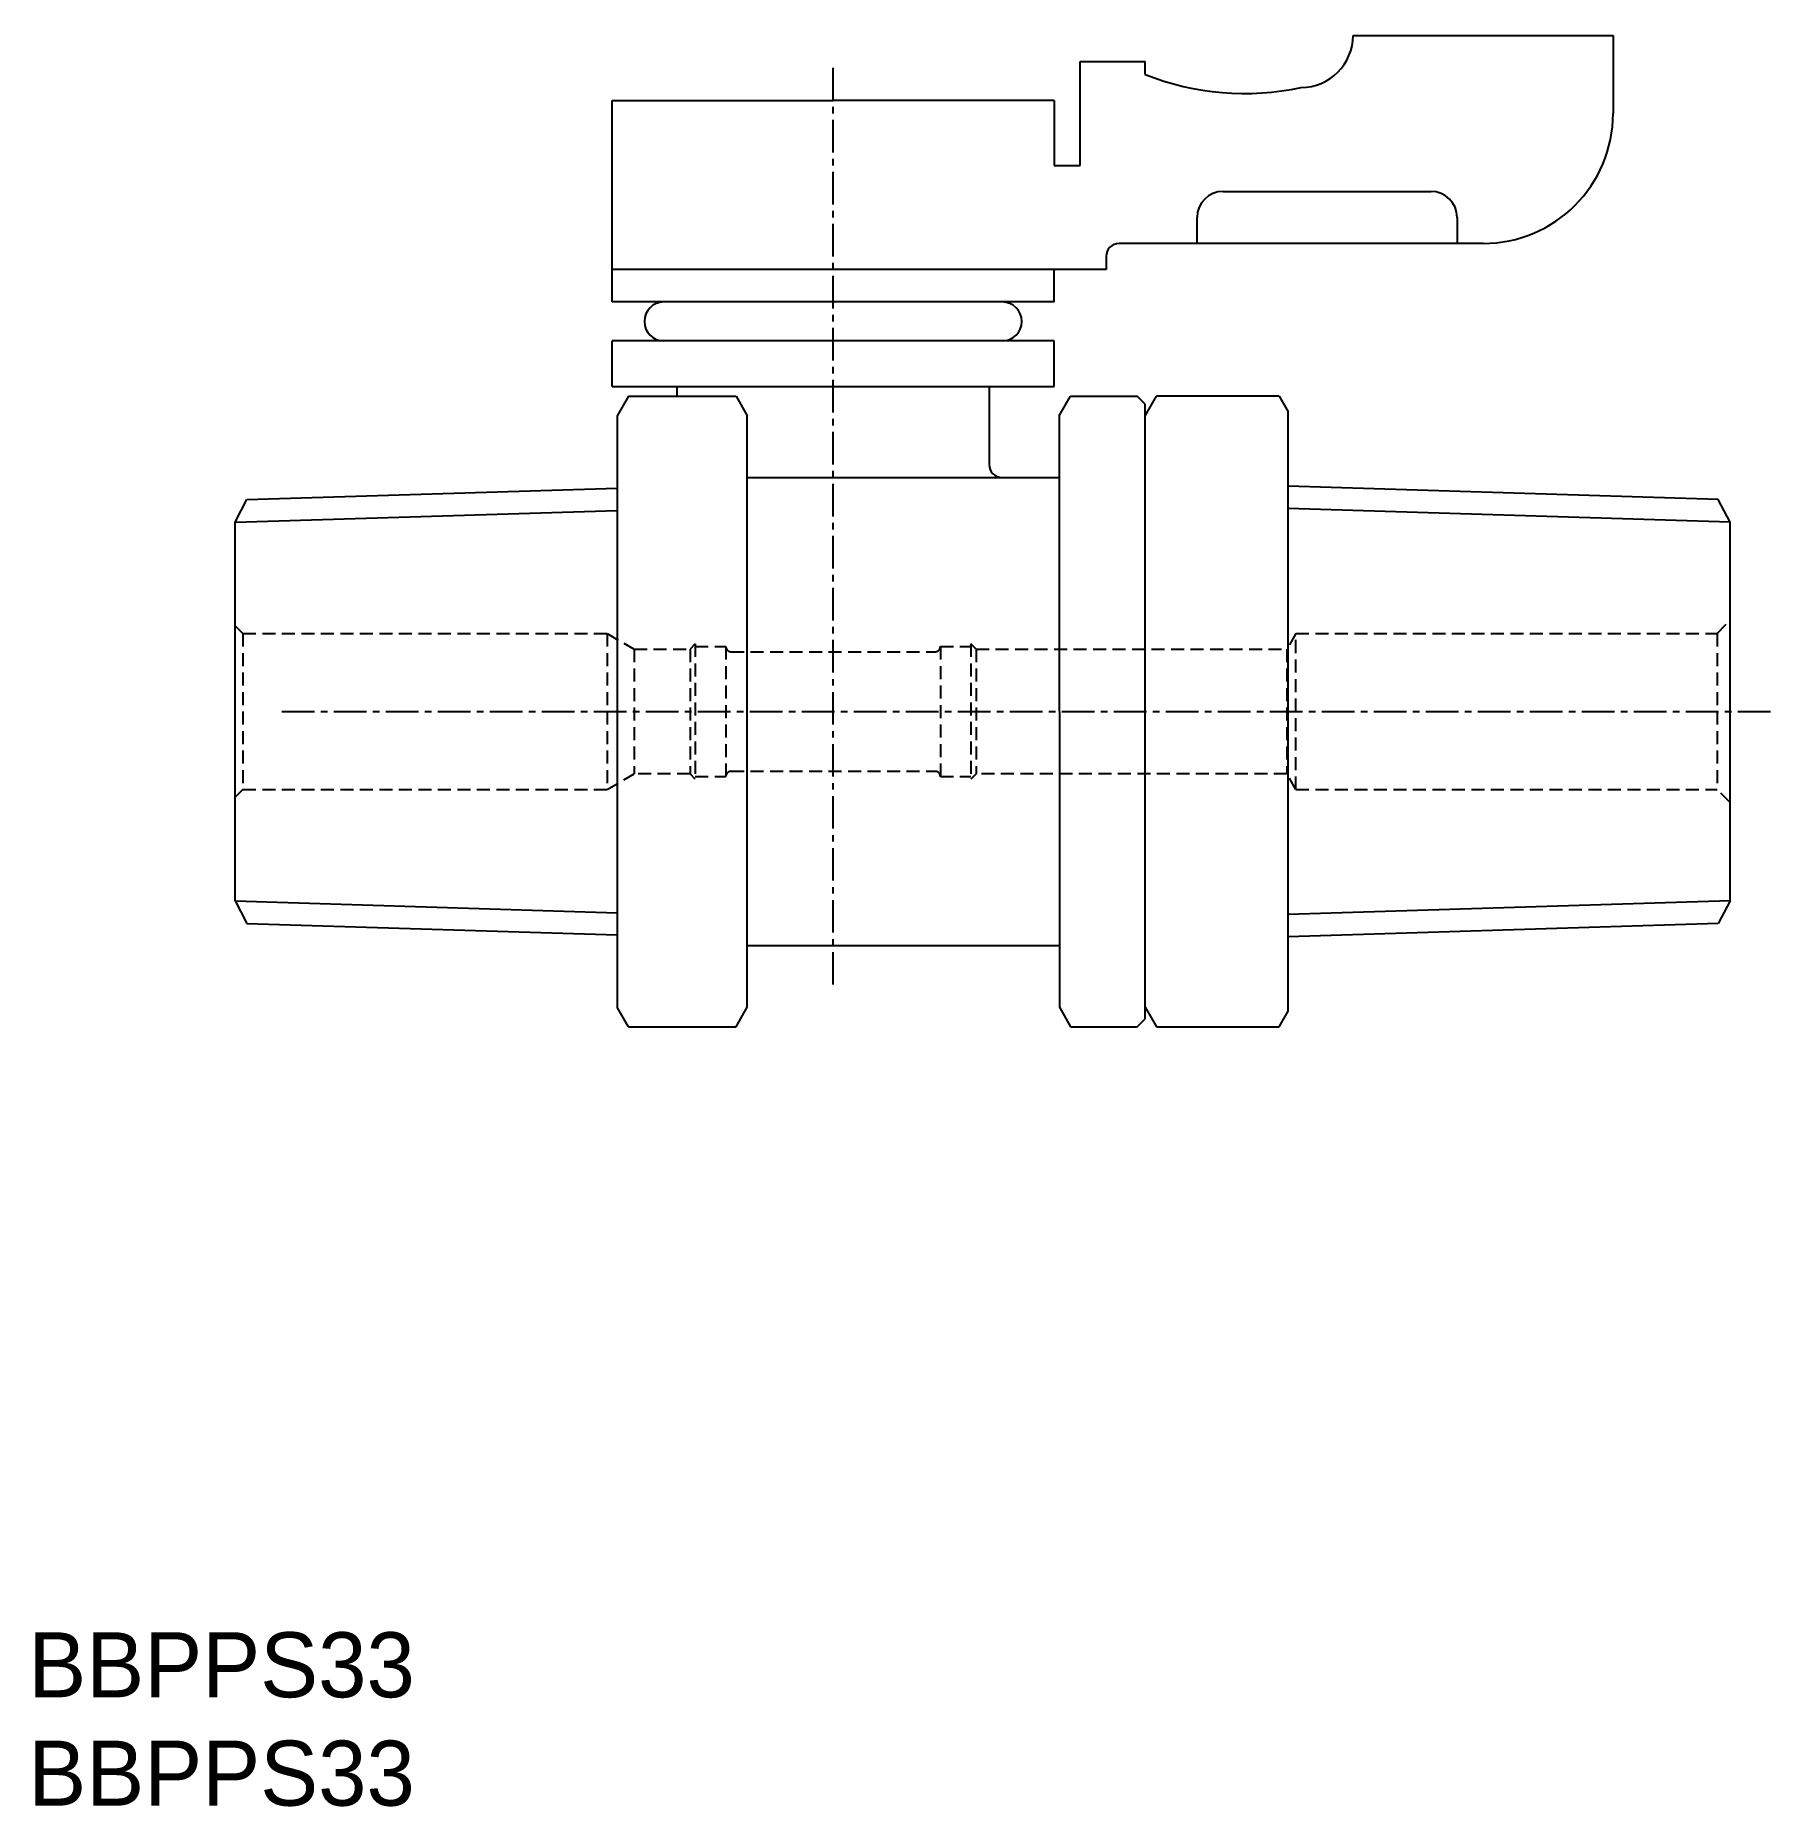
# Model space of a CAD drawing. Extents: x 124.4 to 191.3, y 94.1 to 162.2.
import ezdxf

# ---------------------------------------------------------------- set-up
doc = ezdxf.new("R2010")
doc.units = 0
doc.linetypes.add('CENTER', pattern=[2, 1.25, -0.25, 0.25, -0.25])
doc.linetypes.add('DASHED', pattern=[0.75, 0.5, -0.25])
doc.layers.get('0').update_dxf_attribs({"linetype": 'CONTINUOUS'})
doc.layers.add('CENTER', color=1, linetype='CENTER')

msp = doc.modelspace()

# ---------------------------------------------------------------- linework, layer by layer
at = {"color": 7, "linetype": 'CONTINUOUS'}
for p, q in [((175.07, 162.171), (185.07, 162.171)), ((185.07, 162.171), (185.07, 159.171)), ((164.57, 157.171), (164.57, 161.171)), ((164.57, 161.171), (167.07, 161.171)), ((167.07, 160.671), (167.07, 161.171)), ((146.57, 151.921), (146.57, 159.671)), ((146.57, 159.671), (155.07, 159.671)), ((163.57, 159.671), (155.07, 159.671)), ((163.57, 159.671), (163.57, 157.171)), ((163.57, 157.171), (164.57, 157.171)), ((170.07, 156.171), (178.07, 156.171)), ((169.07, 154.171), (169.07, 155.171)), ((179.07, 155.171), (179.07, 154.171)), ((180.07, 154.171), (166.07, 154.171)), ((165.57, 153.671), (165.57, 153.171)), ((165.57, 153.171), (146.57, 153.171)), ((163.57, 151.921), (163.57, 153.171)), ((163.57, 151.921), (146.57, 151.921)), ((163.57, 150.421), (146.57, 150.421)), ((146.57, 148.671), (146.57, 150.421)), ((163.57, 148.671), (163.57, 150.421)), ((146.57, 148.671), (163.57, 148.671)), ((149.07, 148.295), (149.07, 148.671)), ((161.07, 148.671), (161.07, 145.671)), ((147.203, 148.295), (146.77, 147.545)), ((147.203, 148.295), (151.337, 148.295)), ((151.337, 148.295), (151.77, 147.545)), ((163.771, 147.545), (164.204, 148.295)), ((164.204, 148.295), (166.771, 148.295)), ((167.071, 147.995), (166.771, 148.295)), ((167.071, 147.545), (167.504, 148.295)), ((167.071, 124.347), (167.071, 147.995)), ((172.225, 148.295), (167.504, 148.295)), ((172.225, 148.295), (172.571, 147.695)), ((146.77, 147.545), (146.77, 124.797)), ((151.77, 124.797), (151.77, 147.545)), ((163.771, 147.545), (163.773, 124.796)), ((172.571, 124.647), (172.571, 147.695)), ((151.77, 145.171), (163.771, 145.171)), ((132.522, 144.318), (146.77, 144.763)), ((189.117, 144.318), (172.571, 144.835)), ((132.07, 143.447), (132.522, 144.318)), ((189.57, 143.447), (189.117, 144.318)), ((132.07, 128.894), (132.07, 143.447)), ((189.57, 128.894), (189.57, 143.447)), ((132.07, 128.894), (132.522, 128.024)), ((189.57, 128.894), (189.117, 128.024)), ((132.522, 128.024), (146.77, 127.579)), ((189.117, 128.024), (172.571, 127.507)), ((151.77, 127.171), (163.772, 127.171)), ((147.203, 124.047), (146.77, 124.797)), ((151.337, 124.047), (151.77, 124.797)), ((163.772, 124.797), (164.205, 124.047)), ((167.071, 124.797), (167.504, 124.047)), ((172.225, 124.047), (172.571, 124.647)), ((147.203, 124.047), (151.337, 124.047)), ((164.205, 124.047), (166.771, 124.047)), ((166.771, 124.047), (167.071, 124.347)), ((167.504, 124.047), (172.225, 124.047))]:
    msp.add_line(p, q, dxfattribs=at)
at = {"color": 3, "linetype": 'CONTINUOUS'}
for p, q in [((132.07, 143.447), (146.77, 143.907)), ((189.57, 143.447), (172.571, 143.979)), ((132.07, 128.894), (146.77, 128.435)), ((189.57, 128.894), (172.571, 128.363))]:
    msp.add_line(p, q, dxfattribs=at)
at = {"color": 3, "linetype": 'DASHED'}
for p, q in [((189.07, 139.171), (189.57, 139.671)), ((132.37, 139.171), (132.07, 139.471)), ((132.37, 139.171), (146.374, 139.171)), ((132.37, 139.171), (132.37, 133.171)), ((146.374, 139.171), (146.374, 133.171)), ((146.374, 139.171), (147.413, 138.571)), ((172.871, 139.171), (172.525, 138.571)), ((172.871, 133.171), (172.871, 139.171)), ((172.871, 139.171), (189.07, 139.171)), ((189.07, 139.171), (189.07, 133.171)), ((147.413, 138.571), (147.413, 133.771)), ((147.413, 138.571), (149.57, 138.571)), ((149.77, 138.771), (149.57, 138.571)), ((149.57, 138.571), (149.57, 133.771)), ((149.77, 138.771), (149.77, 133.571)), ((149.77, 138.771), (149.77, 138.671)), ((149.77, 138.671), (150.945, 138.671)), ((150.945, 138.671), (150.945, 133.671)), ((151.145, 138.471), (158.995, 138.471)), ((159.195, 138.671), (159.195, 133.671)), ((159.195, 138.671), (160.37, 138.671)), ((160.37, 138.771), (160.37, 133.571)), ((160.57, 138.571), (160.37, 138.771)), ((160.57, 138.571), (172.525, 138.571)), ((160.57, 138.571), (160.57, 133.771)), ((172.525, 138.571), (172.525, 133.771)), ((146.374, 133.171), (147.413, 133.771)), ((149.57, 133.771), (147.413, 133.771)), ((149.77, 133.571), (149.57, 133.771)), ((149.77, 133.671), (150.945, 133.671)), ((151.145, 133.871), (158.995, 133.871)), ((159.195, 133.671), (160.37, 133.671)), ((160.57, 133.771), (160.37, 133.571)), ((172.525, 133.771), (160.57, 133.771)), ((172.871, 133.171), (172.525, 133.771)), ((132.37, 133.171), (132.07, 132.871)), ((132.37, 133.171), (146.374, 133.171)), ((172.871, 133.171), (189.07, 133.171)), ((189.57, 132.671), (189.07, 133.171))]:
    msp.add_line(p, q, dxfattribs=at)
at = {"color": 7, "linetype": 'CONTINUOUS'}
for centre, radius, start, end in [((173.07, 162.171), 2, 270, 0), ((170.882, 170.171), 10.236, 248.13363, 282.33909), ((180.07, 159.171), 5, 270, 0), ((170.07, 155.171), 1, 90, 180), ((178.07, 155.171), 1, 0, 90), ((166.07, 153.671), 0.5, 90, 180), ((148.562, 151.171), 0.75, 90, 270), ((161.577, 151.171), 0.75, 270, 90), ((161.57, 145.671), 0.5, 180, 270)]:
    msp.add_arc(centre, radius, start, end, dxfattribs=at)
at = {"color": 3, "linetype": 'DASHED'}
for centre, start, end in [((151.145, 138.671), 180, 270), ((158.995, 138.671), 270, 0), ((151.145, 133.671), 90, 180), ((158.995, 133.671), 0, 90)]:
    msp.add_arc(centre, 0.2, start, end, dxfattribs=at)
at = {"layer": 'CENTER', "color": 1, "linetype": 'CENTER'}
for p, q in [((155.07, 125.671), (155.07, 161.171)), ((133.87, 136.171), (191.282, 136.171))]:
    msp.add_line(p, q, dxfattribs=at)

# ---------------------------------------------------------------- texts
at = {"color": 7, "linetype": 'CONTINUOUS'}
for p in [(124.115, 98.261), (124.115, 94.094)]:
    msp.add_text('BBPPS33', height=2.5, dxfattribs=at).set_placement(p)

doc.saveas('drawing.dxf')
